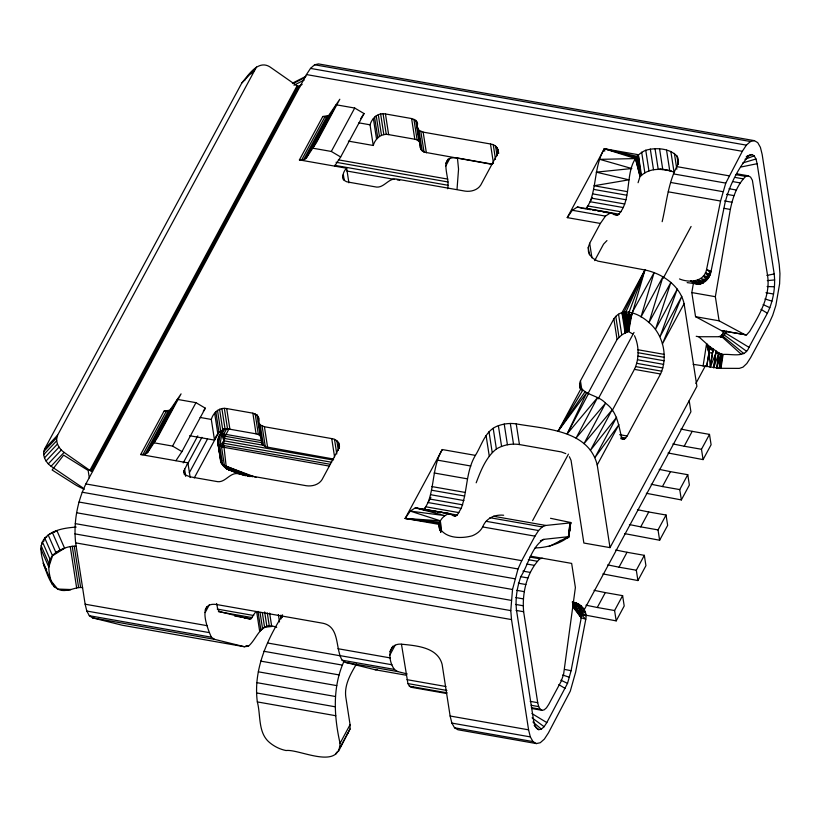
<?xml version="1.0" encoding="UTF-8"?>
<svg xmlns="http://www.w3.org/2000/svg" width="821" height="821" viewBox="0 0 821 821"><rect width="100%" height="100%" fill="white"/><g stroke="black" fill="none" stroke-linecap="round" stroke-linejoin="round"><path stroke-width="1.23" d="M276.698 627.367C260.739 620.584 257.548 638.379 248.476 646.148L244.494 646.753L214.568 639.354L211.366 637.199C207.179 627.87 196.927 601.516 216.631 604.533L321.237 622.954C340.397 625.52 334.845 647.892 342.131 660.217L345.333 662.373L375.259 669.772L406.395 675.252M282.609 615.093C266.363 640.811 253.207 670.798 257.332 701.914C260.955 715.419 257.671 732.968 269.863 742.779C274.563 746.628 280.094 749.337 286.057 750.538C298.752 748.711 339.124 770.591 340.048 743.292C333.931 716.21 332.269 686.767 344.163 660.956M338.468 751.389L350.023 729.007L350.074 724.676L345.815 697.121C344.122 685.073 350.546 674.01 356.447 664.086M407.216 673.949L397.641 671.578L394.439 669.423C388.364 661.49 386.568 643.838 400.679 644.095C415.385 645.675 437.439 646.743 442.119 664.343L450.124 716.015L451.878 723.096L454.536 727.775L457.923 729.766L536.38 743.58L540.259 742.728L544.364 739.095L548.418 732.917L570.297 691.128L575.624 672.173L585.784 619.25C587.672 610.67 580.621 602.942 572.258 602.009L578.661 604.184L572.401 602.183M447.527 188.738C450.852 177.839 436.895 155.302 457.246 157.96L492.528 164.169M76.158 527.072C65.177 527.913 52.667 529.627 44.796 538.155C37.879 546.181 42.148 557.51 44.344 566.541C48.275 576.547 52.277 592.393 66.275 590.371C71.817 590.022 76.958 586.728 82.572 587.641M52.082 584.172C48.891 573.93 45.268 559.819 55.91 552.554C61.811 548.756 69.015 545.719 76.179 546.293M82.849 487.838L51.087 466.266C45.832 462.531 41.707 455.327 44.642 448.954L241.815 83.013C248.773 74.68 258.851 58.27 271.279 67.845L297.058 85.846L299.757 86.975M92.568 471.531L89.869 470.392L64.089 452.392C58.835 448.666 54.699 441.452 57.644 435.089L256.501 67.004M550.532 518.297L570.626 522.505L568.83 536.657L543.759 539.356C531.331 547.063 528.457 564.612 520.863 576.516C517.076 587.292 515.167 598.889 516.522 610.28L533.588 720.52L534.758 725.241L536.534 728.371L538.792 729.684L541.378 729.12L544.118 726.698L546.817 722.583L567.527 683.359L571.088 670.716L581.247 617.792C582.828 611.193 578.6 605.046 572.791 602.306L581.545 606.124L577.625 606.052L572.791 602.306M244.494 646.753L122.452 625.274L92.527 617.864L89.325 615.709L86.81 611.05L85.138 604.205L75.645 542.855C73.469 522.803 77.123 502.083 85.877 483.938L306.449 74.567L310.502 68.4L314.607 64.767L318.486 63.915L754.355 140.648L757.742 142.638L760.4 147.328L762.155 154.399L779.221 264.639L779.95 273.619L779.601 283.881L775.855 305.453L772.715 315.274L768.979 323.556L750.599 357.669L746.823 363.508L742.974 367.151L739.311 368.383L719.268 368.301L693.119 364.319M536.38 743.58L532.993 741.589L530.335 736.899L528.58 729.828L511.514 619.588L510.785 610.608L512.52 589.488L518.02 568.953L521.756 560.671L534.964 536.144L538.566 530.54L542.229 526.918L545.76 525.45L570.759 522.854L568.614 536.821C560.107 543.8 546.55 547.792 535.128 547.915M531.033 556.258L571.652 563.411L575.388 587.528L563.565 674.534L561.01 681.615L548.736 704.397L546.478 707.825L544.2 709.837L542.045 710.319L540.167 709.211L538.689 706.604L537.714 702.673L523.634 611.727C521.91 593.131 526.702 572.514 539.777 558.783L542.373 558.249M611.932 411.095L634.417 369.368C639.313 359.023 639.241 346.01 634.51 335.717M579.79 386.157C585.147 395.558 598.591 395.158 605.559 403.214C617.577 411.567 618.582 426.243 622.01 438.886L624.432 439.266L627.152 436.002L660.566 373.976C668.294 356.909 663.347 334.629 649 322.581C640.072 314.33 622.636 305.658 613.872 318.835L580.457 380.862L579.575 383.53L580.17 388.59M696.208 336.292L698.692 336.733L709.991 346.77L718.683 352.794L716.805 368.075L720.787 354.344L722.07 354.313L720.951 368.383L723.116 354.477L718.97 354.159L723.116 354.477C731.901 353.656 745.037 358.459 748.998 347.334L767.378 313.222C773.218 301.122 775.65 287.309 774.203 273.947L757.136 163.707L755.967 158.987L754.201 155.867L751.944 154.533L747.069 156.082M587.908 393.639L617.074 339.504L621.743 334.917L627.747 331.561L629.122 311.959L644.967 269.986C662.383 273.578 679.993 285.513 684.098 303.688L696.906 386.363L610.013 547.628L583.864 543.03L571.057 460.345L569.364 456.692M549.033 546.529L567.958 536.944L568.779 537.129L568.779 532.757M662.157 221.68C666.498 203.249 668.048 183.719 676.802 166.622C678.772 163.389 679.111 159.223 676.935 156C669.197 148.108 655.938 147.39 645.758 150.253C620.635 160.895 635.362 198.733 617.597 215.318L610.526 212.855L605.467 216.108L600.367 223.445L589.683 243.273L588.267 247.419L588.431 251.544L590.155 255.362L593.347 258.625L597.77 261.099L644.967 269.986L623.939 312.134L625.623 328.462L625.171 333.336L626.382 331.089M581.504 614.816L586.03 615.596L581.052 612.24L581.247 617.792L573.807 602.973L576.506 604.615L579.759 608.115L581.484 614.139L581.247 617.792L585.784 619.25L581.504 614.816L580.816 610.578L577.912 606.155M568.614 536.821L569.948 523.049L570.626 522.505L568.83 536.657L567.054 538.473M475.4 455.378C465.712 471.634 467.642 491.225 461.186 508.373L428.059 502.544C434.525 485.396 432.585 465.805 442.273 449.549L475.4 455.378C481.937 444.92 485.293 430.071 498.378 425.709C504.094 423.657 510.221 422.979 516.235 423.882C544.549 428.973 588.534 429.629 597.216 464.943L610.013 547.628M623.272 207.559L590.145 201.72C596.6 184.571 594.671 164.98 604.359 148.734L638.297 154.707L641.488 175.376L640.021 176.577L638.071 182.714M333.685 459.052L265.306 446.737L262.197 444.14L261.642 442.437L258.441 421.758L258.831 418.146L257.024 414.964L252.858 413.168L226.709 408.56C219.402 407.042 213.214 412.686 211.305 419.428L214.507 440.107L189.641 435.725M492.426 164.436L424.047 152.121L420.937 149.525L420.383 147.811L417.181 127.142L417.571 123.53L415.765 120.348L411.598 118.552L385.449 113.945C378.142 112.426 371.954 118.07 370.045 124.813L373.247 145.481L348.381 141.109M420.383 147.811L420.639 145.409M629.122 311.959L629.44 315.962L628.034 331.51L629.604 319.933L629.44 315.962L626.136 315.88L627.347 331.694L627.583 315.808L629.122 311.959C631.39 321.391 626.187 346.462 627.521 319.78L625.982 311.847L644.967 269.986L629.153 323.792L628.455 331.52L632.878 334.044M457.02 189.374L458.549 169.116L457.451 158.114M624.422 316.198L626.054 332.577L626.618 327.979L625.982 311.847L624.422 316.198L626.3 319.913L625.222 324.377L626.618 327.979L626.916 331.91L626.495 315.849M228.977 428.788L225.118 436.249L223.589 443.217L226.422 468.627L239.711 473.82L226.699 468.935L220.705 461.895L217.729 441.421L218.93 436.515L222.553 429.804M713.736 367.705L716.015 351.183L713.736 367.705L718.478 354.108M568.779 537.129L570.626 522.505L568.512 536.329M569.948 523.049L568.317 537.642M684.098 303.688L662.383 343.999L681.81 296.34L660.063 336.61L677.294 289.084L655.497 329.303L670.87 282.393L649 322.581L662.978 276.749L641.016 316.927L654.142 272.51L632.098 312.709L630.723 316.259L628.455 331.52M715.614 353.759L710.268 367.223L712.833 350.741L709.703 348.658L709.991 346.77L706.635 366.669L709.703 348.658L713.121 349.182L710.268 367.223L709.057 352.804L712.505 352.856M703.084 366.074L706.553 343.825L709.447 348.617L709.457 350.228M712.433 353.317L713.121 349.182M716.805 368.075L719.042 353.697L718.683 352.794L715.974 353.328L720.869 353.882L719.268 368.301L722.039 354.436M439.789 530.007C436.967 522.895 442.447 515.742 449.108 513.577L455.511 516.142L457.205 515.054L461.186 508.373M627.747 331.561L629.081 319.841L628.65 315.859M737.042 173.836L748.352 175.827L750.61 177.151L752.385 180.281L767.635 275.948C770.488 296.217 759.548 314.761 749.665 331.458L746.556 334.906L721.587 330.689L695.551 316.68L691.816 292.563L693.519 282.588M745.129 334.835L719.083 320.816L715.348 296.699L730.321 209.437C732.732 197.584 736.909 184.971 745.766 176.402L748.352 175.827M243.016 474.918L226.422 468.627L222.676 464.727L219.761 445.895L221.732 434.555L224.749 428.962M41.502 546.848L41.05 549.372L48.778 567.003L52.534 555.786L64.592 548.202L56.865 530.571L48.172 534.923L55.91 552.554L64.592 548.202M41.943 544.323L42.394 541.798L50.122 559.429L48.778 567.003M754.355 140.648L750.476 141.51L746.371 145.143L742.317 151.31L725.764 183.104L720.561 201.022L706.583 269.452C704.285 282.003 689.219 283.04 679.49 278.955M749.357 155.107C737.812 168.51 729.417 185.69 725.005 202.961L711.037 271.392C709.611 280.618 699.164 288.735 690.697 280.926L697.819 284.025L687.136 282.609M476.18 482.799C480.798 470.69 485.981 457.205 496.387 448.984C503.263 444.859 511.514 443.35 519.436 444.551L561.277 451.919L565.782 453.613M705.147 281.541L700.765 278.514L705.947 279.889L707.938 278.535L711.037 271.392L706.583 269.452C714.444 274.204 706.902 279.602 702.294 282.075L697.614 280.228L701.904 283.45L703.587 282.64L702.294 282.075M43.677 541.521L44.796 538.155L46.807 536.893M184.438 474.795L183.996 470.71L187.906 462.849L140.668 454.536L164.056 411.116L169.906 410.182L181.072 393.864L157.683 437.275L147.677 452.412L144.876 454.372L140.668 454.536M417.181 127.142L418.987 130.323L423.154 132.13L490.476 143.983C495.186 144.414 500.205 149.196 497.464 154.04L480.757 185.053C477.524 190.195 470.813 191.96 465.076 191.119L397.754 179.265C388.425 176.772 384.166 189.271 374.838 186.778L348.689 182.17C340.828 181.492 342.039 172.369 346.647 168.233L299.408 159.91L322.797 116.5L328.646 115.566L339.812 99.238L316.424 142.659L306.418 157.796L303.616 159.756L299.408 159.91M226.75 428.624L223.723 434.237L223.897 440.805L221.526 446.891L224.441 465.712L226.38 467.734L247.665 475.985M597.216 464.943L618.931 424.631L594.917 457.605L616.622 417.242L590.412 450.349L612.056 409.936L583.988 443.658L605.559 403.214L576.085 438.014L597.575 397.559L567.249 433.775L586.789 392.582L558.075 431.251L581.073 388.559M567.249 433.775L588.657 393.341M89.869 470.392L297.058 85.846M90.721 470.905L297.91 86.349M91.634 471.295L298.823 86.739M142.885 454.69L166.273 411.28M301.625 160.074L325.013 116.664M144.876 454.372L168.274 410.962M303.616 159.756L327.015 116.346M146.518 453.603L169.906 410.182M305.258 158.987L328.646 115.566M147.677 452.412L171.076 409.002M306.418 157.796L329.816 114.386M195.973 402.659L177.418 399.396L154.03 442.806L172.574 446.08L195.973 402.659L205.322 408.181L181.934 451.601L175.93 460.684M354.713 108.044L336.158 104.78L312.77 148.191L331.315 151.454L354.713 108.044L364.062 113.565L340.674 156.985L334.67 166.068M183.227 462.9L197.799 435.848M187.362 464.378L201.945 437.326M189.323 472.773L207.539 438.948M214.507 440.107C216.416 433.355 222.604 427.71 229.901 429.229L256.06 433.837L258.369 434.514L261.478 437.111M373.247 145.481C375.156 138.739 381.344 133.094 388.641 134.613L414.8 139.221L417.109 139.898L420.219 142.495M194.238 477.955L219.145 431.733M222.542 430.194L218.314 438.024L217.729 441.421L220.644 460.242C222.265 471.275 237.587 471.357 245.346 475.728M223.712 428.613L218.93 436.515L217.791 443.063L221.403 463.424L224.441 465.712L256.152 477.432M205.178 609.972L206.954 606.688M445.803 163.389L448.153 159.017M205.147 612.569L209.283 604.903M445.762 165.986L449.898 158.33M244.566 618.151L250.928 618.829L255.916 611.491M442.273 449.549L405.164 518.431L439.102 524.403L440.035 530.489L439.102 524.403M600.367 223.445L567.239 217.616L604.359 148.734L636.86 156.308L640.842 175.704L638.297 154.707M424.18 509.749L430.871 497.321M586.266 208.924L592.341 197.635M594.661 260.637L603.568 244.114L606.955 240.584M340.048 743.292L350.074 724.676M389.862 651.669L392.807 646.199M335.553 754.345L336.733 752.159M339.997 747.613L350.023 729.007M389.821 655.127L395.127 645.275M503.642 515.239C494.591 514.274 486.114 518.287 482.656 526.938C480.552 531.146 476.591 534.009 472.311 535.764C461.618 538.812 445.269 538.679 439.409 527.575M621.969 312.668L625.171 324.398L625.171 333.336L621.969 312.668L644.967 269.986M532.613 520.627L568.44 454.126M598.191 398.903L634.017 332.413M663.173 278.309L691.097 226.473M695.88 383.469L705.557 365.499M720.684 337.421L724.317 330.689M726.79 330.966L724.348 335.112L721.844 336.733L698.692 336.733M583.967 610.239L690.913 411.762L689.188 400.658M586.009 605.2L597.288 607.489L605.313 592.608L622.616 595.656L624.206 605.99L616.191 620.871L586.112 615.237M607.735 564.889L619.013 567.178L627.039 552.287L644.331 555.335L645.932 565.669L637.917 580.56L602.901 573.92M629.45 524.568L640.739 526.856L648.754 511.976L666.057 515.024L667.658 525.358L659.632 540.239L624.617 533.609M651.176 484.257L662.455 486.545L670.48 471.654L687.772 474.702L689.373 485.037L681.358 499.927L646.343 493.298M672.902 443.935L684.18 446.224L692.206 431.343L709.498 434.391L711.099 444.725L703.084 459.606L668.068 452.976M616.191 620.871L614.59 610.537L622.616 595.656M637.917 580.56L636.316 570.226L644.331 555.335M659.632 540.239L658.032 529.904L666.057 515.024M681.358 499.927L679.757 489.593L687.772 474.702M703.084 459.606L701.483 449.272L709.498 434.391M582.787 390.221L558.075 431.251L585.055 391.72M630.066 316.085L632.098 312.709L628.66 331.571L630.066 316.085L630.723 316.259M360.727 118.614L364.062 113.565M203.321 411.208L205.322 408.181M567.239 217.616L572.34 210.279L577.399 207.025L610.526 212.855M269.647 613.113L271.71 626.485L264.567 627.223L259.652 631.154L256.645 611.696M709.128 352.342L708.8 352.763L706.553 343.825L708.872 352.291M219.761 445.895L223.897 440.805L221.732 434.555L220.09 435.335L218.489 444.592L221.526 446.891L329.2 466.071M697.286 283.317L697.819 284.025L701.904 283.45L699.913 283.553L694.176 281.049L696.619 283.029M241.815 83.013L254.808 69.138M251.052 73.88L254.52 70.185M44.642 448.954L57.644 435.089M43.739 451.632L56.731 437.767M43.667 454.68L56.67 440.815M44.457 457.882L57.449 444.017M46.027 461.012L59.03 447.147M48.295 463.875L61.288 450.011M51.087 466.266L64.089 452.392M347.037 734.261L348.494 732.784M558.547 542.507L560.835 540.351M641.488 175.376C650.406 167.361 663.471 168.633 674.041 172.082L670.849 151.413M704.859 281.418L706.604 280.177L703.433 276.03L709.159 276.605M53.847 532.47L56.865 530.571M243.498 80.879L245.069 79.914M626.054 332.577L625.623 328.462L627.973 327.641C627.152 322.273 629.512 316.824 625.982 311.847M292.389 83.198L305.956 76.291M292.974 83.639L305.412 77.307M294.01 85.23L304.191 80.048M297.633 86.749L302.159 84.45M540.362 540.793L543.759 539.356M746.176 156.934L751.944 154.533M744.986 159.274L754.201 155.867M742.861 162.897L755.967 158.987M401.479 644.29L407.924 683.585L409.402 686.192L411.28 687.3L413.435 686.818M741.301 166.94L757.136 163.707M766.896 275.435L774.203 273.947M221.732 434.555L225.949 434.401L261.119 440.6M375.259 669.772L377.25 669.474M767.317 280.608L774.696 279.93M61.739 590.207L70.996 589.54L57.686 589.057L50.912 580.775L43.185 563.144L44.919 566.254M581.258 612.302L585.363 612.025L585.506 614.436M767.122 286.519L774.46 286.775M721.587 330.689L746.556 334.906M700.097 283.963L697.912 283.594M440.672 531.998L439.574 522.32L405.164 518.431L410.254 511.103L415.313 507.85L449.108 513.577L429.578 510.539M704.192 281.131L697.614 280.228L703.351 282.732M440.107 529.637L439.266 523.336L405.164 518.431L440.343 520.801L441.154 531.013M220.644 460.242L221.783 460.427M441.154 531.834L440.343 520.801L410.254 511.103L444.787 515.619L415.313 507.85L427.136 510.159M765.972 292.707L773.536 294.01M314.607 64.767L750.476 141.51M310.502 68.4L746.371 145.143M306.449 74.567L742.317 151.31M735.708 174.627L745.766 176.402M676.802 166.622L729.099 175.827M735.493 177.49L743.036 178.824M659.858 168.767L671.178 170.758M732.784 181.605L740.326 182.939M673.456 173.898L725.764 183.104M322.797 116.5L325.28 116.931M358.849 122.842L370.045 124.813M729.069 188.727L736.499 190.041M670.562 182.447L722.86 191.652M726.564 194.3L733.995 195.614M724.45 200.919L731.88 202.233M668.253 191.816L720.561 201.022M724.122 208.349L730.321 209.437M627.111 191.591L593.983 185.762L628.927 179.83L596.19 172.153L631.801 168.531L599.771 159.356L635.516 158.576L640.175 176.31L636.121 157.406L604.359 148.734L604.728 151.167M593.604 189.384L626.721 195.213M592.865 193.91L625.992 199.749M591.664 198.179L624.791 204.008M338.334 159.838L447.794 179.111M620.984 211.797L587.857 205.958L586.163 208.401L619.291 214.24M336.056 162.271L448.04 181.985M583.115 208.411L585.578 208.842M588.031 209.273L590.484 209.704M592.936 210.135L595.389 210.576M597.842 211.007L600.295 211.438M602.747 211.869L608.884 212.947M611.337 213.378L615.021 214.024M334.711 165.329L447.948 185.259M613.646 214.497L617.597 215.318M572.34 210.279L605.467 216.108M346.873 171.014L394.685 179.43M397.2 179.871L399.724 180.322M691.816 292.563L715.348 296.699M695.551 316.68L719.083 320.816M723.085 332.721L725.61 333.162L748.998 347.334M721.833 334.67L724.348 335.112L746.484 351.224M720.551 335.881L723.065 336.323L743.918 353.656M719.329 336.292L721.844 336.733L741.476 354.477M637.825 349.736L663.984 354.333M638.071 352.722L664.22 357.33M637.958 356.15L664.107 360.747M637.496 359.762L663.645 364.37M636.706 363.334L662.855 367.941M635.659 366.607L661.808 371.215M634.417 369.368L660.566 373.976M619.681 434.678L627.152 436.002M684.18 446.224L701.483 449.272M620.82 437.172L625.797 438.055M620.697 438.609L624.432 439.266M662.455 486.545L679.757 489.593M258.441 421.758L260.247 424.95L264.413 426.746L331.735 438.599C336.446 439.03 341.454 443.812 338.724 448.656L322.017 479.669C318.784 484.811 312.072 486.586 306.336 485.734L239.014 473.881C229.685 471.387 225.426 483.897 216.097 481.393L189.949 476.785L186.039 475.195L184.068 472.362M164.056 411.116L167.792 411.773M200.119 417.458L211.305 419.428M437.696 460.181L470.823 466.01M262.802 442.878L225.118 436.249L223.723 434.237L224.42 438.424L264.619 445.505M434.104 472.978L467.231 478.807M223.897 440.805L333.193 460.047M331.633 462.244L223.589 443.217L221.526 446.891L223.507 445.505L330.299 464.306M431.897 486.576L465.025 492.405M640.739 526.856L658.032 529.904M431.518 490.199L464.645 496.028M430.789 494.735L463.906 500.564M429.588 499.004L462.716 504.833M493.452 516.245L545.76 525.45M489.921 517.702L542.229 526.918M458.898 512.612L425.771 506.783L424.077 509.225L457.205 515.054M419.808 509.02L435.756 511.822M438.209 512.263L440.672 512.694M449.251 514.203L452.935 514.849M486.258 521.335L538.566 530.54M453.059 515.711L455.511 516.142M482.656 526.938L534.964 536.144M619.013 567.178L636.316 570.226M529.863 557.038L539.777 558.783M528.344 559.676L537.016 561.205M85.877 483.938L521.756 560.671M526.856 564.037L534.286 565.341M82.151 492.22L518.02 568.953M522.915 571.118L530.458 572.453M520.432 576.64L527.975 577.963M79.001 502.042L514.88 578.774M518.328 583.197L525.871 584.521M76.651 512.756L512.52 589.488M516.768 590.33L524.311 591.654M572.873 602.686L575.367 603.117M597.288 607.489L614.59 610.537M515.834 597.575L523.377 598.899M75.255 523.613L511.124 600.346M515.598 604.42L523.141 605.744M516.091 610.403L523.634 611.727M74.906 533.876L510.785 610.608M75.645 542.855L511.514 619.588M217.257 609.09L253.74 615.514M218.376 611.645L252.345 617.628M234.57 615.955L250.928 618.829M85.138 604.205L207.179 625.684M337.944 648.713L390.252 657.919M86.81 611.05L208.852 632.539M339.617 655.558L391.925 664.764M267.564 642.997L339.802 655.712M89.325 615.709L211.366 637.199M342.131 660.217L394.439 669.423M92.527 617.864L214.568 639.354M345.333 662.373L397.641 671.578M245.961 645.706L248.476 646.148M263.839 651.279L342.295 665.092M406.949 679.655L445.926 686.52M530.171 701.35L537.714 702.673M407.924 683.585L446.901 690.451M531.146 705.28L538.689 706.604M409.402 686.192L447.127 692.832M531.361 707.661L540.167 709.211M411.28 687.3L446.491 693.488M531.987 708.544L542.045 710.319M260.688 661.11L339.145 674.924M258.338 671.814L336.795 685.627M450.124 716.015L528.58 729.828M256.942 682.672L335.399 696.485M451.878 723.096L530.335 736.899M256.593 692.945L335.05 706.758M454.536 727.775L532.993 741.589M257.332 701.914L335.789 715.727M564.817 669.454L571.088 670.716M680.917 429.055L692.206 431.343M659.201 469.366L670.48 471.654M637.476 509.687L648.754 511.976M615.75 549.998L627.039 552.287M594.035 590.32L605.313 592.608M249.594 619.034L219.669 611.635L217.76 609.367L216.652 603.507M577.399 207.025L581.894 208.195M694.176 281.049L700.241 282.722M708.944 276.513L705.413 272.941L710.144 274.255M604.359 148.734L635.516 158.576L640.021 176.577M764.956 298.936L771.966 301.153M572.945 602.347L578.661 604.184M580.816 610.578L585.363 612.025L579.759 608.115L583.834 608.802L576.506 604.615L581.545 606.124L575.685 604.246M581.484 614.139L586.03 615.596M562.559 674.975L569.528 677.315M226.422 468.627L245.325 475.564M250.056 476.447L226.38 467.734L250.036 476.621M239.055 473.05L226.699 468.935L242 474.671M239.024 473.081L227.191 468.647L238.921 473.163M226.586 466.328L252.499 476.775M585.363 612.025L580.231 609.952L581.247 617.792L572.74 606.791M699.913 283.553L698.291 283.758L698.989 284.066M705.413 272.941L709.857 274.881M707.876 277.97L703.433 276.03L707.938 278.535M763.15 304.591L769.872 307.701M560.835 680.188L567.527 683.359M718.683 352.794L720.869 353.882M331.315 151.454L340.674 156.985M172.574 446.08L181.934 451.601M761.005 309.363L767.378 313.222M558.814 684.611L565.197 688.47M531.926 713.572L546.817 722.583M532.09 717.841L544.118 726.698M574.115 602.737L576.332 604.451L575.521 603.527M532.921 721.987L541.378 729.12M534.173 725.466L538.792 729.684M44.344 566.541L46.653 569.364M572.689 605.364L581.247 617.792L579.082 607.899M572.719 603.917L581.247 617.792L575.87 604.41M50.912 580.775L54.391 586.994L53.427 584.788M52.287 532.347L60.025 549.967M44.796 538.155L52.534 555.786M41.112 545.626L48.839 563.268M636.121 157.406L640.38 176.063L636.86 156.308M676.935 156L678.249 164.508M674.38 153.394L676.832 169.198M666.56 150.192L669.762 170.86M659.591 148.97L662.783 169.639M655.014 148.591L658.206 169.259M650.304 149.032L653.506 169.701M645.758 150.253L648.959 170.932M641.663 152.193L644.865 172.862M618.541 314.238L621.743 334.917M615.771 316.352L618.972 337.021M613.872 318.835L617.074 339.504M589.683 243.273L591.941 257.866M588.267 247.419L589.396 254.715M580.457 380.862L581.956 390.591M579.575 383.53L580.334 388.384M498.121 149.74L498.686 153.383M497.218 147.749L497.967 152.614M495.556 146.056L497.064 155.785M493.257 144.773L495.515 159.366M490.476 143.983L493.483 163.43M516.235 423.882L519.436 444.551M510.313 423.42L513.505 444.089M504.217 424.036L507.419 444.715M498.378 425.709L501.58 446.378M493.185 428.316L496.387 448.984M488.988 431.672L492.19 452.34M486.083 435.551L489.285 456.219M423.154 132.13L426.356 152.798M420.845 131.452L424.047 152.121M418.987 130.323L422.189 151.002M417.017 121.826L417.396 124.258M417.961 127.902L418.33 130.334M419.654 138.841L420.024 141.274M417.735 128.856L420.937 149.525M415.765 120.348L418.967 141.017M413.907 119.23L417.109 139.898M411.598 118.552L414.8 139.221M385.449 113.945L388.641 134.613M383.079 113.76L386.27 134.428M380.636 114.006L383.838 134.675M378.307 114.673L381.498 135.352M376.223 115.72L379.425 136.389M374.55 117.064L377.752 137.733M373.381 118.614L376.582 139.283M346.647 168.233L348.904 182.826M343.311 174.432L344.245 180.517M342.737 176.094L343.301 179.737M338.478 442.375L339.422 448.451M336.826 440.672L338.324 450.401M334.516 439.389L336.784 453.982M331.735 438.599L334.558 456.835M264.413 426.746L267.615 447.414M262.104 426.068L265.306 446.737M260.247 424.95L263.449 445.618M258.276 416.442L259.026 421.306M258.995 423.472L262.197 444.14M257.024 414.964L260.226 435.633M255.167 413.846L258.369 434.514M252.858 413.168L256.06 433.837M282.085 615.032L282.455 617.464M280.505 615.257L281.069 618.901M278.36 614.642L279.489 621.938M267.277 612.928L269.339 626.3M264.649 611.963L266.907 626.546M262.31 612.63L264.567 627.223M260.041 612.456L262.494 628.26M226.709 408.56L229.901 429.229M257.989 611.358L260.821 629.604M224.338 408.376L227.54 429.044M221.896 408.622L225.098 429.301M219.566 409.289L222.758 429.968M217.483 410.336L220.685 431.004M215.81 411.68L219.012 432.349M214.65 413.23L217.842 433.899M187.906 462.849L190.174 477.442M184.571 469.048L185.7 476.344M183.996 470.71L184.561 474.364M89.304 477.832L88.155 470.454L63.628 455.132L52.134 470.002L74.383 484.154A37.592 24.876 28.3 0 0 84.409 489.203M74.239 546.109L80.632 587.456M72.227 546.222L78.631 587.559M70.257 546.622L76.661 587.959M439.266 523.336L440.077 529.545M439.574 522.32L440.661 532.152M623.939 312.134L625.581 328.492"/></g></svg>
